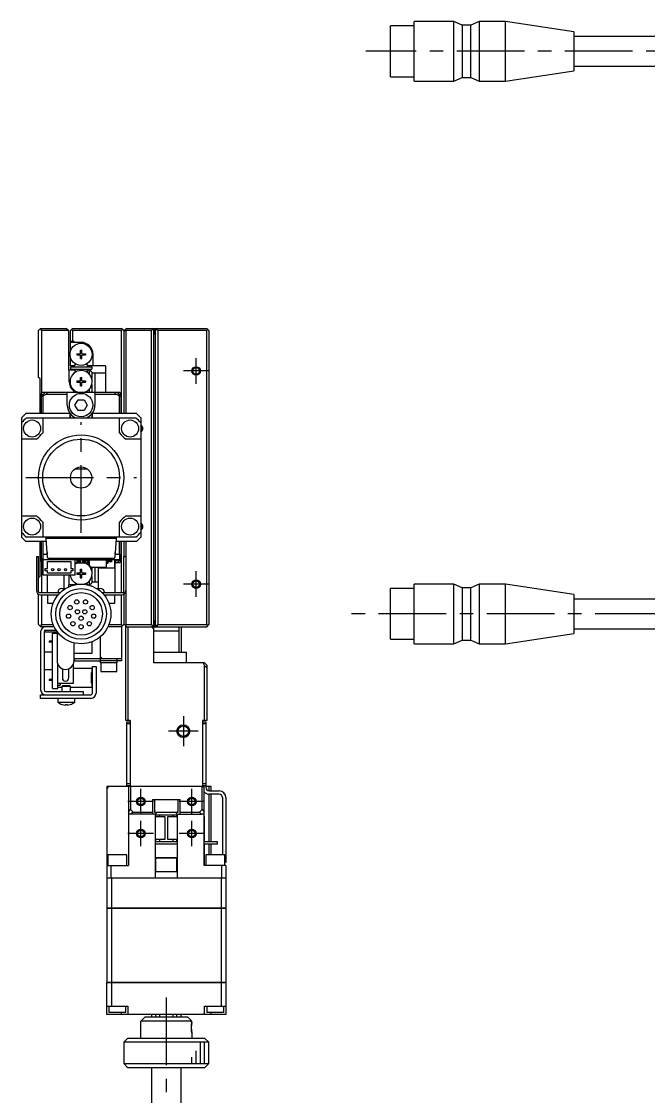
# Model space of a CAD drawing. Extents: x 0 to 741, y -8 to 413.
# Drawn here: x 0 to 147.2, y 153.7 to 405.9 of the extents above; entities that cross this region are included whole.
import ezdxf

# ---------------------------------------------------------------- set-up
doc = ezdxf.new("R2010")
doc.units = 0
doc.header["$LTSCALE"] = 0.5
doc.linetypes.add('CENTER', pattern=[50.8, 31.75, -6.35, 6.35, -6.35])
for name, color, linetype in [('MSM_CENTER', 1, 'CENTER'), ('MSM_CONTINUOUS', 7, 'CONTINUOUS'), ('MSM_NARROW', 5, 'CONTINUOUS')]:
    doc.layers.add(name, color=color, linetype=linetype)

msp = doc.modelspace()

# ---------------------------------------------------------------- linework, layer by layer
at = {"layer": 'MSM_CENTER'}
for p, q in [((168.86, 398.87), (80.86, 398.87)), ((41, 320.88), (41, 326.88)), ((44, 323.88), (38, 323.88)), ((14, 285.88), (14, 311.88)), ((1, 298.88), (27, 298.88)), ((41, 270.88), (41, 276.88)), ((44, 273.88), (38, 273.88)), ((226.73, 266.88), (76.77, 266.88)), ((38, 242.88), (38, 235.88)), ((41.5, 239.38), (34.5, 239.38)), ((28, 219.88), (28, 225.88)), ((40, 219.88), (40, 225.88)), ((31, 222.88), (25, 222.88)), ((43, 222.88), (37, 222.88)), ((28, 212.38), (28, 218.38)), ((40, 212.38), (40, 218.38)), ((31, 215.38), (25, 215.38)), ((43, 215.38), (37, 215.38)), ((34, 176.88), (34, 83.88))]:
    msp.add_line(p, q, dxfattribs=at)
at = {"layer": 'MSM_CONTINUOUS'}
for p, q in [((86.67, 392.92), (86.67, 404.82)), ((92.17, 404.82), (86.67, 404.82)), ((92.17, 391.87), (92.17, 405.87)), ((101.47, 405.87), (92.17, 405.87)), ((101.47, 391.87), (101.47, 405.87)), ((103.47, 405.02), (101.47, 405.87)), ((103.47, 405.02), (103.47, 392.72)), ((105.47, 405.02), (103.47, 405.02)), ((107.47, 405.87), (105.47, 405.02)), ((105.47, 392.72), (105.47, 405.02)), ((107.47, 405.87), (107.47, 391.87)), ((113.67, 405.87), (107.47, 405.87)), ((113.67, 391.87), (113.67, 405.87)), ((129.67, 403.44), (113.67, 405.87)), ((129.67, 403.44), (129.67, 394.3)), ((153.17, 402.37), (129.67, 402.37)), ((113.67, 391.87), (129.67, 394.3)), ((129.67, 395.37), (153.17, 395.37)), ((86.67, 392.92), (92.17, 392.92)), ((92.17, 391.87), (101.47, 391.87)), ((101.47, 391.87), (103.47, 392.72)), ((103.47, 392.72), (105.47, 392.72)), ((105.47, 392.72), (107.47, 391.87)), ((107.47, 391.87), (113.67, 391.87)), ((4, 333.38), (4.35, 333.73)), ((4, 322.38), (4, 333.38)), ((4.5, 333.88), (4.35, 333.73)), ((4.35, 333.73), (4.7, 333.38)), ((4.5, 333.88), (10.5, 333.88)), ((4.7, 333.38), (4.7, 318.58)), ((11, 333.38), (4.7, 333.38)), ((11, 333.38), (10.5, 333.88)), ((11, 333.38), (11, 324.08)), ((11.5, 333.38), (12, 333.88)), ((11.5, 328.49), (11.5, 333.38)), ((11.75, 333.63), (12, 333.38)), ((12, 333.88), (23.5, 333.88)), ((12, 333.38), (12, 331.08)), ((23.5, 333.38), (12, 333.38)), ((24, 333.38), (23.5, 333.88)), ((23.5, 333.38), (23.75, 333.63)), ((23.5, 313.88), (23.5, 333.38)), ((24.35, 333.53), (24, 333.18)), ((24, 333.38), (24, 313.88)), ((24.7, 333.88), (24.35, 333.53)), ((24.35, 333.53), (24.5, 333.38)), ((24.5, 333.38), (24.5, 313.88)), ((30.5, 333.38), (24.5, 333.38)), ((24.7, 333.88), (43.5, 333.88)), ((30.5, 333.38), (31, 333.88)), ((30.5, 264.38), (30.5, 333.38)), ((31, 333.88), (31, 255.38)), ((31.2, 333.88), (31.2, 332.48)), ((31.4, 333.48), (31.4, 332.78)), ((32, 333.88), (31.5, 333.38)), ((31.5, 264.38), (31.5, 333.38)), ((31.7, 333.78), (31.9, 333.78)), ((31.75, 333.63), (32, 333.38)), ((32, 333.38), (32, 264.38)), ((43.5, 333.38), (32, 333.38)), ((44, 333.38), (43.5, 333.88)), ((43.5, 333.38), (43.75, 333.63)), ((43.5, 264.38), (43.5, 333.38)), ((44, 333.38), (44, 264.38)), ((14, 330.58), (11.5, 330.58)), ((12, 331.08), (11.65, 330.58)), ((12.5, 330.58), (12, 331.08)), ((31.5, 332.48), (31.2, 332.48)), ((13, 327.93), (13, 327.64)), ((13, 327.93), (13.8, 327.93)), ((13.53, 327.64), (13.53, 327.93)), ((13.86, 328.78), (14.15, 328.78)), ((13.86, 327.99), (13.86, 328.78)), ((14.15, 328.25), (13.86, 328.25)), ((14.15, 327.99), (14.15, 328.78)), ((14.21, 327.93), (15, 327.93)), ((14.47, 327.64), (14.47, 327.93)), ((15, 327.93), (15, 327.64)), ((11.5, 325.08), (11.5, 327.07)), ((12.45, 325.08), (12.6, 325.34)), ((13, 327.64), (13.8, 327.64)), ((13.86, 326.78), (13.86, 327.58)), ((13.86, 327.31), (14.15, 327.31)), ((13.86, 326.78), (14.15, 326.78)), ((14.15, 326.78), (14.15, 327.58)), ((14.21, 327.64), (15, 327.64)), ((15.4, 325.34), (15.55, 325.08)), ((16.8, 325.08), (16.8, 327.78)), ((12.45, 324.08), (11, 324.08)), ((11.2, 321.38), (11.2, 324.08)), ((12.45, 325.08), (11.5, 325.08)), ((11.5, 324.88), (11.5, 324.28)), ((11.5, 324.88), (16.5, 324.88)), ((11.5, 324.28), (16.5, 324.28)), ((12.45, 324.08), (12.58, 323.86)), ((15.55, 324.08), (15.42, 323.86)), ((19.7, 325.08), (15.55, 325.08)), ((16, 324.08), (15.55, 324.08)), ((16.5, 323.58), (16, 324.08)), ((16, 323.04), (16, 324.08)), ((16.5, 324.88), (16.5, 324.28)), ((16.5, 323.58), (16.5, 322.09)), ((19.7, 323.33), (16.5, 323.33)), ((17.2, 323.33), (17.2, 318.88)), ((19.7, 325.08), (19.7, 318.88)), ((4.35, 322.03), (4, 322.38)), ((4.35, 313.88), (4.35, 322.03)), ((13, 321.53), (13, 321.24)), ((13, 321.53), (13.8, 321.53)), ((13, 321.24), (13.8, 321.24)), ((13.53, 321.24), (13.53, 321.53)), ((13.86, 322.38), (14.15, 322.38)), ((13.86, 321.59), (13.86, 322.38)), ((14.15, 321.85), (13.86, 321.85)), ((13.86, 320.38), (13.86, 321.18)), ((13.86, 320.91), (14.15, 320.91)), ((13.86, 320.38), (14.15, 320.38)), ((14.15, 321.59), (14.15, 322.38)), ((14.15, 320.38), (14.15, 321.18)), ((14.21, 321.53), (15, 321.53)), ((14.21, 321.24), (15, 321.24)), ((14.47, 321.24), (14.47, 321.53)), ((15, 321.53), (15, 321.24)), ((16.5, 320.67), (16.5, 318.88)), ((5, 318.88), (4.5, 318.38)), ((4.5, 318.38), (4.5, 313.88)), ((4.7, 313.88), (4.7, 318.38)), ((4.7, 318.38), (5.1, 318.38)), ((5.1, 317.88), (4.7, 317.88)), ((5, 318.88), (23, 318.88)), ((5.1, 318.38), (5.6, 318.88)), ((5.71, 318.38), (5.1, 318.07)), ((5.1, 313.88), (5.1, 318.38)), ((5.5, 318.88), (5.5, 318.78)), ((6.21, 318.88), (5.71, 318.38)), ((10.75, 318.38), (5.71, 318.38)), ((10.75, 315.88), (10.75, 318.88)), ((12.2, 319.24), (12.2, 318.88)), ((16, 318.88), (16, 319.72)), ((16.3, 318.88), (16.5, 319.08)), ((17.25, 318.88), (17.25, 315.88)), ((22.29, 318.38), (17.25, 318.38)), ((22.29, 318.38), (21.79, 318.88)), ((22.9, 318.07), (22.29, 318.38)), ((22.4, 318.88), (22.9, 318.38)), ((22.5, 318.88), (22.5, 318.78)), ((22.9, 318.38), (23.3, 318.38)), ((22.9, 318.38), (22.9, 313.88)), ((23.3, 317.88), (22.9, 317.88)), ((23.5, 318.38), (23, 318.88)), ((23.3, 318.38), (23.3, 313.88)), ((12.56, 315.88), (13.28, 317.13)), ((13.28, 314.63), (12.56, 315.88)), ((13.28, 317.13), (14.72, 317.13)), ((14.72, 317.13), (15.44, 315.88)), ((15.44, 315.88), (14.72, 314.63)), ((1, 313.88), (0, 312.88)), ((0, 312.88), (0, 284.88)), ((11.4, 313.88), (1, 313.88)), ((1.15, 312.88), (26.85, 312.88)), ((5, 312.88), (5, 309.38)), ((11.4, 312.88), (11.4, 313.88)), ((11.51, 312.88), (11.51, 313.79)), ((14.72, 314.63), (13.28, 314.63)), ((16.49, 313.79), (16.49, 312.88)), ((16.6, 313.88), (16.6, 312.88)), ((27, 313.88), (16.6, 313.88)), ((23, 309.38), (23, 312.88)), ((28, 312.88), (27, 313.88)), ((28, 312.88), (28, 284.88)), ((3.5, 307.88), (0, 307.88)), ((28, 307.88), (24.5, 307.88)), ((15.5, 300.88), (12.5, 300.88)), ((0, 289.88), (3.5, 289.88)), ((5, 288.38), (5, 284.88)), ((23, 284.88), (23, 288.38)), ((24.5, 289.88), (28, 289.88)), ((0, 284.88), (1, 283.88)), ((5.82, 283.88), (1, 283.88)), ((26.85, 284.88), (1.15, 284.88)), ((4.35, 275.73), (4.35, 283.88)), ((4.5, 283.88), (4.5, 279.38)), ((4.7, 279.38), (4.7, 283.88)), ((5.1, 280.88), (5.1, 283.88)), ((5.77, 284.58), (5.75, 284.88)), ((6.08, 280.16), (5.77, 284.58)), ((22.23, 284.58), (5.77, 284.58)), ((22.23, 284.58), (21.92, 280.16)), ((27, 283.88), (22.18, 283.88)), ((22.25, 284.88), (22.23, 284.58)), ((22.9, 283.88), (22.9, 280.88)), ((23.3, 283.88), (23.3, 279.38)), ((23.5, 271.88), (23.5, 283.88)), ((24, 283.88), (24, 280.38)), ((24.5, 283.88), (24.5, 280.38)), ((27, 283.88), (28, 284.88)), ((3.5, 280.38), (3.5, 272.38)), ((3.5, 280.38), (4, 280.38)), ((4, 272.08), (4, 280.38)), ((5, 280.88), (6.03, 280.88)), ((5, 280.88), (5, 279.68)), ((6, 281.31), (6, 280.88)), ((21.97, 280.88), (23, 280.88)), ((22, 280.88), (22, 281.31)), ((23, 280.88), (23, 279.68)), ((24, 272.08), (24, 280.38)), ((24, 280.38), (24.5, 280.38)), ((24.5, 280.38), (24.5, 272.38)), ((4.5, 279.38), (5, 278.88)), ((4.7, 279.88), (5, 279.88)), ((5.07, 279.38), (4.7, 279.38)), ((4.7, 279.18), (4.7, 271.88)), ((5, 279.68), (23, 279.68)), ((5, 278.88), (5.07, 278.88)), ((5.07, 275.98), (5.07, 279.68)), ((5.57, 277.53), (6.07, 277.53)), ((5.57, 277.03), (5.57, 277.53)), ((6.07, 277.53), (6.07, 279.18)), ((6.07, 279.18), (11.57, 279.18)), ((21.62, 279.88), (6.38, 279.88)), ((11.57, 279.18), (11.57, 277.53)), ((11.57, 277.53), (12.07, 277.53)), ((12.07, 277.53), (12.07, 277.03)), ((12.57, 275.98), (12.57, 279.68)), ((12.57, 278.88), (15.59, 278.88)), ((13, 279.68), (13, 278.88)), ((13.75, 279.26), (13, 279.26)), ((13.75, 279.13), (13, 279.13)), ((13.75, 279.68), (13.75, 278.88)), ((14.25, 279.68), (14.25, 278.88)), ((15, 279.26), (14.25, 279.26)), ((15, 279.13), (14.25, 279.13)), ((14.95, 279.45), (14.95, 279.68)), ((14.95, 279.45), (15.46, 279.45)), ((15, 279.45), (15, 278.88)), ((15.2, 279.45), (15.2, 279.68)), ((15.27, 279.45), (15.27, 279.68)), ((15.5, 279.68), (15.5, 279.68)), ((15.5, 279.44), (15.5, 278.88)), ((15.56, 279.26), (15.5, 279.26)), ((15.56, 279.13), (15.5, 279.13)), ((15.56, 279.35), (15.56, 279.02)), ((15.79, 279.02), (15.79, 279.35)), ((16, 279.26), (15.79, 279.26)), ((16, 279.13), (15.79, 279.13)), ((15.89, 278.92), (16, 278.92)), ((15.89, 278.69), (16, 278.69)), ((16, 278.22), (16, 279.48)), ((16, 278.04), (16, 278.69)), ((16.35, 277.83), (16.03, 278.15)), ((16.1, 279.58), (19.8, 279.58)), ((19.8, 277.8), (16.42, 277.8)), ((16.5, 277.8), (16.5, 277.09)), ((16.69, 279.68), (16.69, 279.58)), ((17.2, 277.8), (17.2, 274.43)), ((17.25, 279.68), (17.25, 279.58)), ((18, 277.8), (18, 272.88)), ((18.1, 279.68), (18.1, 279.58)), ((18.1, 277.8), (18.1, 277.68)), ((18.1, 277.68), (21.9, 277.68)), ((18.22, 279.68), (18.22, 279.58)), ((19.9, 279.48), (19.9, 277.9)), ((20.11, 279.13), (19.9, 279.13)), ((19.9, 278.92), (20.01, 278.92)), ((19.9, 278.69), (20.01, 278.69)), ((20.11, 279.02), (20.11, 279.35)), ((20.22, 279.68), (20.22, 279.6)), ((20.34, 279.35), (20.34, 279.02)), ((21.17, 279.13), (20.34, 279.13)), ((20.44, 279.45), (20.95, 279.45)), ((20.64, 279.68), (20.64, 279.45)), ((20.7, 279.68), (20.7, 279.45)), ((20.95, 279.68), (20.95, 279.45)), ((21.17, 279.68), (21.17, 279.13)), ((21.9, 277.68), (21.9, 279.68)), ((21.9, 278.99), (22.29, 279.38)), ((21.9, 279.38), (22.29, 279.38)), ((23, 278.88), (21.9, 278.88)), ((22, 271.88), (22, 278.88)), ((22.29, 279.38), (22.89, 279.68)), ((22.9, 279.38), (22.4, 278.88)), ((22.5, 278.98), (22.5, 278.88)), ((22.9, 279.68), (22.9, 279.38)), ((23.3, 279.38), (22.9, 279.38)), ((23, 279.88), (23.3, 279.88)), ((23, 278.88), (23.5, 279.38)), ((4, 275.38), (4.35, 275.73)), ((12.57, 275.98), (5.07, 275.98)), ((6.07, 277.03), (5.57, 277.03)), ((6, 275.98), (6, 271.88)), ((6.07, 276.48), (6.07, 277.03)), ((11.57, 276.48), (6.07, 276.48)), ((10, 272.88), (10, 275.98)), ((11.2, 273.68), (11.2, 275.98)), ((11.57, 277.03), (11.57, 276.48)), ((12.07, 277.03), (11.57, 277.03)), ((13, 276.53), (13, 276.24)), ((13, 276.53), (13.8, 276.53)), ((13, 276.24), (13.8, 276.24)), ((13.53, 276.24), (13.53, 276.53)), ((13.86, 277.38), (14.15, 277.38)), ((13.86, 276.59), (13.86, 277.38)), ((14.15, 276.85), (13.86, 276.85)), ((13.86, 275.38), (13.86, 276.18)), ((13.86, 275.91), (14.15, 275.91)), ((13.86, 275.38), (14.15, 275.38)), ((14.15, 276.59), (14.15, 277.38)), ((14.15, 275.38), (14.15, 276.18)), ((14.21, 276.53), (15, 276.53)), ((14.21, 276.24), (15, 276.24)), ((14.47, 276.24), (14.47, 276.53)), ((15, 276.53), (15, 276.24)), ((16.5, 275.67), (16.5, 274.18)), ((9.5, 272.88), (10.39, 272.88)), ((12.34, 273.68), (11, 273.68)), ((11, 273.68), (11, 273.2)), ((11.5, 273.48), (11.5, 273.42)), ((11.5, 273.48), (11.67, 273.48)), ((12.47, 273.71), (12.58, 273.9)), ((15.53, 273.71), (15.42, 273.9)), ((15.66, 273.68), (16, 273.68)), ((16, 273.68), (16, 274.72)), ((16, 273.68), (16.5, 274.18)), ((16.33, 273.48), (16.5, 273.48)), ((16.5, 274.43), (18, 274.43)), ((16.5, 273.48), (16.5, 273.42)), ((17.61, 272.88), (18.5, 272.88)), ((24.5, 272.38), (24.5, 264.38)), ((86.67, 260.93), (86.67, 272.83)), ((92.17, 272.83), (86.67, 272.83)), ((92.17, 259.88), (92.17, 273.88)), ((101.47, 273.88), (92.17, 273.88)), ((101.47, 259.88), (101.47, 273.88)), ((103.47, 273.03), (101.47, 273.88)), ((103.47, 273.03), (103.47, 260.73)), ((105.47, 273.03), (103.47, 273.03)), ((107.47, 273.88), (105.47, 273.03)), ((105.47, 260.73), (105.47, 273.03)), ((107.47, 273.88), (107.47, 259.88)), ((113.67, 273.88), (107.47, 273.88)), ((113.67, 259.88), (113.67, 273.88)), ((129.67, 271.45), (113.67, 273.88)), ((4, 264.38), (4, 271.51)), ((4.2, 271.88), (9.1, 271.88)), ((4.5, 271.38), (8.64, 271.38)), ((4.7, 271.38), (4.7, 264.38)), ((6.1, 271.38), (6.1, 269.38)), ((8.5, 271.38), (8.5, 271.21)), ((18.9, 271.88), (23.8, 271.88)), ((19.36, 271.38), (23.5, 271.38)), ((19.5, 271.21), (19.5, 271.38)), ((21.9, 269.38), (21.9, 271.38)), ((23.5, 264.38), (23.5, 271.38)), ((24, 271.51), (24, 264.38)), ((129.67, 271.45), (129.67, 262.31)), ((177.67, 270.38), (129.67, 270.38)), ((6.1, 269.38), (7.46, 269.38)), ((20.54, 269.38), (21.9, 269.38)), ((31.2, 263.88), (31.2, 265.28)), ((31.5, 265.28), (31.2, 265.28)), ((31.4, 264.98), (31.4, 264.28)), ((4.35, 264.03), (4, 264.38)), ((4.7, 264.38), (4.35, 264.03)), ((4.35, 264.03), (4.5, 263.88)), ((7.68, 263.88), (4.5, 263.88)), ((4.5, 262.68), (4.5, 249.08)), ((4.7, 264.38), (7.46, 264.38)), ((5.3, 262.68), (5.3, 249.08)), ((5.5, 263.03), (5.5, 262.58)), ((8.35, 262.58), (5.5, 262.58)), ((5.7, 263.08), (8.12, 263.08)), ((7.3, 262.38), (8.35, 262.38)), ((7.3, 249.38), (7.3, 262.38)), ((8.35, 262.75), (8.35, 255.88)), ((23.5, 263.88), (20.32, 263.88)), ((20.54, 264.38), (23.5, 264.38)), ((23.75, 264.13), (23.5, 264.38)), ((23.5, 263.88), (24, 264.38)), ((23.5, 263.88), (23.5, 255.88)), ((24, 264.58), (24.35, 264.23)), ((24.5, 264.38), (24.35, 264.23)), ((24.35, 264.23), (24.7, 263.88)), ((24.5, 264.38), (30.5, 264.38)), ((24.5, 241.88), (24.5, 264.08)), ((24.5, 263.88), (43.5, 263.88)), ((25, 263.88), (25, 241.88)), ((31, 263.88), (30.5, 264.38)), ((30.5, 263.88), (31, 263.38)), ((31, 262.88), (37, 262.88)), ((31.5, 264.38), (32, 263.88)), ((31.9, 263.98), (31.7, 263.98)), ((32, 264.38), (31.75, 264.13)), ((32, 264.38), (43.5, 264.38)), ((37, 257.88), (37, 263.88)), ((37.5, 263.88), (37.5, 257.88)), ((43.75, 264.13), (43.5, 264.38)), ((43.5, 263.88), (44, 264.38)), ((113.67, 259.88), (129.67, 262.31)), ((129.67, 263.38), (177.67, 263.38)), ((7.3, 260.51), (6.5, 260.51)), ((6.5, 260.51), (6.5, 260.26)), ((7.3, 260.26), (6.5, 260.26)), ((12.35, 255.88), (12.35, 260.08)), ((16.5, 260.34), (16.5, 257.63)), ((18.5, 261.52), (18.5, 255.38)), ((86.67, 260.93), (92.17, 260.93)), ((92.17, 259.88), (101.47, 259.88)), ((101.47, 259.88), (103.47, 260.73)), ((103.47, 260.73), (105.47, 260.73)), ((105.47, 260.73), (107.47, 259.88)), ((107.47, 259.88), (113.67, 259.88)), ((7.3, 257.88), (5.3, 257.88)), ((16.5, 257.63), (12.35, 257.63)), ((31, 257.88), (38.75, 257.88)), ((38.75, 255.38), (38.75, 257.88)), ((8.5, 249.38), (8.5, 255.12)), ((12.2, 250.63), (12.2, 255.12)), ((12.5, 255.88), (12.5, 256.38)), ((23.5, 256.38), (12.5, 256.38)), ((12.5, 255.88), (18.5, 255.88)), ((19, 256.38), (18.5, 256.88)), ((22.5, 255.88), (18.5, 255.88)), ((22.5, 255.38), (18.5, 255.38)), ((18.6, 255.38), (18.6, 253.38)), ((22.4, 253.38), (22.4, 255.38)), ((22.5, 255.38), (22.5, 256.38)), ((23.5, 255.88), (22.5, 255.88)), ((43, 255.38), (31, 255.38)), ((43, 254.77), (42.69, 255.38)), ((43, 255.38), (43.5, 254.88)), ((43, 241.88), (43, 254.77)), ((43.5, 254.27), (43, 254.77)), ((43.5, 254.88), (43.5, 241.88)), ((5.3, 253.88), (7.3, 253.88)), ((9.6, 254.03), (9.6, 251.88)), ((11.1, 251.88), (11.1, 254.03)), ((12.2, 254.13), (16.5, 254.13)), ((16.5, 253.13), (16.4, 253.13)), ((16.4, 250.63), (16.4, 253.13)), ((16.4, 252.33), (16.5, 252.33)), ((16.5, 254.13), (16.5, 253.13)), ((16.5, 251.43), (16.5, 252.33)), ((16.7, 254.58), (17.5, 254.58)), ((16.7, 248.38), (16.7, 254.58)), ((17.5, 254.58), (17.5, 248.28)), ((18.6, 253.38), (22.4, 253.38)), ((6.5, 251.51), (6.5, 251.26)), ((7.3, 251.51), (6.5, 251.51)), ((7.3, 251.26), (6.5, 251.26)), ((8.5, 250.63), (12.2, 250.63)), ((8.5, 250.18), (9.05, 250.18)), ((9.05, 250.63), (9.05, 250.18)), ((9.7, 250.08), (9.5, 249.88)), ((11.5, 249.88), (9.5, 249.88)), ((9.5, 249.88), (9.5, 248.68)), ((9.7, 250.08), (11.3, 250.08)), ((11.5, 249.88), (11.3, 250.08)), ((11.5, 248.68), (11.5, 249.88)), ((16.4, 251.96), (16.5, 251.96)), ((16.4, 251.81), (16.5, 251.81)), ((16.4, 251.43), (16.5, 251.43)), ((16.5, 250.63), (16.4, 250.63)), ((16.5, 250.63), (16.5, 249.63)), ((4.5, 247.08), (4.5, 247.88)), ((4.5, 247.88), (16.2, 247.88)), ((5.7, 248.68), (14.5, 248.68)), ((7.3, 249.38), (8.5, 249.38)), ((9.5, 249.63), (8.5, 249.63)), ((16.5, 249.63), (11.5, 249.63)), ((14.5, 248.68), (14.5, 247.88)), ((16.3, 247.08), (4.5, 247.08)), ((8.5, 247.08), (8.5, 246.18)), ((8.5, 246.18), (12.5, 246.18)), ((9.55, 245.62), (9.57, 245.62)), ((10.3, 245.62), (10.7, 245.62)), ((10.3, 245.49), (10.3, 245.62)), ((10.7, 245.62), (10.7, 245.49)), ((11.43, 245.62), (11.45, 245.62)), ((12.5, 246.18), (12.5, 247.08)), ((25.5, 241.88), (24.5, 241.88)), ((24.7, 226.58), (24.7, 241.58)), ((24.7, 241.58), (25.5, 241.58)), ((25.5, 241.08), (24.7, 241.08)), ((25.5, 241.88), (25.5, 226.38)), ((43.5, 241.88), (42.5, 241.88)), ((42.5, 241.88), (42.5, 226.38)), ((42.5, 241.58), (43.3, 241.58)), ((43.3, 241.08), (42.5, 241.08)), ((43.3, 241.58), (43.3, 226.18)), ((24.7, 227.08), (25.5, 227.08)), ((42.5, 227.08), (43.3, 227.08)), ((20, 225.88), (20.5, 226.38)), ((42.5, 226.38), (20, 226.38)), ((20, 226.38), (20, 197.89)), ((25.5, 226.58), (24.7, 226.58)), ((25.1, 226.38), (25.1, 207.88)), ((25.6, 226.38), (25.6, 220.99)), ((42.4, 220.99), (42.4, 226.38)), ((43.3, 226.58), (42.5, 226.58)), ((42.5, 226.38), (42.9, 226.38)), ((42.9, 207.88), (42.9, 226.38)), ((44.5, 226.38), (43.3, 226.38)), ((44, 226.38), (44, 225.39)), ((44, 224.58), (44, 213.38)), ((44.1, 225.38), (46.4, 225.38)), ((46.4, 224.58), (44.1, 224.58)), ((44.5, 225.38), (44.5, 226.38)), ((44.5, 213.38), (44.5, 224.58)), ((30.75, 223.38), (37.25, 223.38)), ((30.75, 223.38), (30.75, 219.88)), ((31.25, 223.38), (31.25, 220.38)), ((36.75, 220.38), (36.75, 223.38)), ((37.25, 219.88), (37.25, 223.38)), ((47.2, 223.78), (47.2, 210.38)), ((48, 223.78), (48, 208.58)), ((25.1, 220.49), (25.6, 220.99)), ((25.71, 219.88), (25.1, 219.88)), ((25.6, 220.99), (26.21, 220.38)), ((26.21, 220.38), (25.71, 219.88)), ((31.51, 219.88), (25.71, 219.88)), ((26.21, 220.38), (30.75, 220.38)), ((31.25, 220.38), (36.75, 220.38)), ((31.4, 219.88), (31.4, 204.88)), ((31.4, 219.78), (36.6, 219.78)), ((31.5, 219.78), (31.5, 219.28)), ((31.72, 220.38), (31.51, 219.88)), ((32.5, 219.28), (32.5, 219.78)), ((35.5, 219.78), (35.5, 219.28)), ((36.49, 219.88), (36.28, 220.38)), ((36.49, 219.88), (42.29, 219.88)), ((36.5, 219.28), (36.5, 219.78)), ((36.6, 204.88), (36.6, 219.88)), ((37.25, 220.38), (41.79, 220.38)), ((41.79, 220.38), (42.4, 220.99)), ((42.29, 219.88), (41.79, 220.38)), ((42.9, 219.88), (42.29, 219.88)), ((42.4, 220.99), (42.9, 220.49)), ((31.5, 219.38), (31.4, 219.38)), ((33.75, 219.28), (31.4, 219.28)), ((33.75, 214.08), (33.75, 219.28)), ((34.25, 219.28), (34.25, 214.08)), ((36.6, 219.28), (34.25, 219.28)), ((36.6, 219.38), (36.5, 219.38)), ((43, 219.38), (42.9, 219.38)), ((43, 213.38), (43, 219.38)), ((31.4, 214.08), (33.75, 214.08)), ((36.6, 213.38), (31.4, 213.38)), ((36.6, 212.88), (31.4, 212.88)), ((31.5, 214.08), (31.5, 213.38)), ((32.5, 213.38), (32.5, 214.08)), ((34.25, 214.08), (36.6, 214.08)), ((35.5, 214.08), (35.5, 213.38)), ((36.5, 213.38), (36.5, 214.08)), ((46, 213.38), (42.9, 213.38)), ((46, 212.88), (42.9, 212.88)), ((43, 207.88), (43, 212.88)), ((44, 212.88), (44, 210.38)), ((44.5, 210.38), (44.5, 212.88)), ((46, 212.88), (46, 213.38)), ((24.75, 210.38), (20.25, 210.38)), ((20.25, 210.38), (20.25, 207.88)), ((24.75, 207.88), (24.75, 210.38)), ((31.4, 209.78), (36.6, 209.78)), ((36.6, 209.58), (31.4, 209.58)), ((31.5, 209.58), (31.5, 206.38)), ((36.5, 206.38), (36.5, 209.58)), ((47.75, 210.38), (43.25, 210.38)), ((43.25, 210.38), (43.25, 207.88)), ((47.75, 207.88), (47.75, 210.38)), ((20, 207.88), (25.1, 207.88)), ((21, 207.88), (21, 204.88)), ((48, 207.88), (42.9, 207.88)), ((47, 204.88), (47, 207.88)), ((47.75, 209.08), (48, 209.08)), ((48, 208.58), (47.75, 208.58)), ((48, 207.88), (48, 197.89)), ((48, 204.88), (20, 204.88)), ((21.15, 204.88), (21.15, 197.89)), ((36.6, 206.38), (31.4, 206.38)), ((46.85, 204.88), (46.85, 197.89)), ((20, 197.89), (48, 197.89)), ((20, 197.88), (20, 180.39)), ((48, 197.88), (20, 197.88)), ((20.01, 197.88), (20.01, 197.89)), ((21.15, 197.88), (21.15, 180.39)), ((21.16, 197.88), (21.16, 197.89)), ((46.84, 197.88), (46.84, 197.89)), ((46.85, 197.88), (46.85, 180.39)), ((47.99, 197.88), (47.99, 197.89)), ((48, 197.88), (48, 180.39)), ((20, 180.39), (48, 180.39)), ((48, 180.38), (20, 180.38)), ((20, 172.88), (20, 180.38)), ((20.01, 180.38), (20.01, 180.39)), ((21.15, 180.38), (21.15, 174.88)), ((21.16, 180.38), (21.16, 180.39)), ((46.84, 180.38), (46.84, 180.39)), ((46.85, 180.38), (46.85, 174.88)), ((47.99, 180.38), (47.99, 180.39)), ((48, 180.38), (48, 172.88)), ((20, 174.88), (25, 174.88)), ((20.5, 174.88), (20.5, 173.38)), ((24.5, 173.38), (24.5, 174.88)), ((25, 174.88), (25, 172.88)), ((43, 174.88), (48, 174.88)), ((43, 172.88), (43, 174.88)), ((43.5, 174.88), (43.5, 173.38)), ((47.5, 173.38), (47.5, 174.88)), ((48, 172.88), (20, 172.88)), ((24.5, 173.38), (20.5, 173.38)), ((23.5, 172.88), (23.5, 173.38)), ((29, 172.38), (28, 171.38)), ((29, 172.38), (39, 172.38)), ((30.5, 172.88), (30.5, 172.38)), ((31.5, 172.88), (31.5, 172.38)), ((32.5, 172.38), (32.5, 172.88)), ((35.5, 172.88), (35.5, 172.38)), ((36.5, 172.38), (36.5, 172.88)), ((37.5, 172.38), (37.5, 172.88)), ((40, 171.38), (39, 172.38)), ((47.5, 173.38), (43.5, 173.38)), ((44.5, 172.88), (44.5, 173.38)), ((40, 171.38), (28, 171.38)), ((28, 167.38), (28, 171.38)), ((40, 171.13), (40, 171.13)), ((25, 167.38), (24, 166.38)), ((25, 167.38), (43, 167.38)), ((40, 168.63), (40, 168.63)), ((40, 168.38), (40, 167.38)), ((44, 166.38), (43, 167.38)), ((44, 166.38), (24, 166.38)), ((24, 166.38), (24, 161.38)), ((44, 161.38), (44, 166.38)), ((24, 161.38), (44, 161.38)), ((24, 161.38), (25, 160.38)), ((43, 160.38), (25, 160.38)), ((30.5, 160.38), (30.5, 136.88)), ((37.5, 136.88), (37.5, 160.38)), ((43, 160.38), (44, 161.38))]:
    msp.add_line(p, q, dxfattribs=at)
for centre, radius in [((14, 327.78), 2.6), ((41, 323.88), 0.783), ((14, 315.88), 2.75), ((2.5, 310.38), 2), ((25.5, 310.38), 2), ((14, 298.88), 10), ((14, 298.88), 9), ((14, 298.88), 2.5), ((2.5, 287.38), 2), ((25.5, 287.38), 2), ((7.32, 277.28), 0.25), ((8.82, 277.28), 0.25), ((10.32, 277.28), 0.25), ((14, 266.88), 7), ((14, 266.88), 5.95), ((41, 273.88), 0.783), ((14, 266.88), 5), ((12.97, 269.7), 0.5), ((15.03, 269.7), 0.5), ((11.4, 268.38), 0.5), ((13.13, 267.38), 0.5), ((14.87, 267.38), 0.5), ((16.6, 268.38), 0.5), ((11.05, 266.36), 0.5), ((12.07, 264.58), 0.5), ((14, 265.88), 0.5), ((15.93, 264.58), 0.5), ((16.95, 266.36), 0.5), ((14, 263.88), 0.5), ((38, 239.38), 1.23), ((28, 222.88), 0.783), ((40, 222.88), 0.783), ((28, 215.38), 0.783), ((40, 215.38), 0.783)]:
    msp.add_circle(centre, radius, dxfattribs=at)
for centre, radius, start, end in [((31.7, 333.48), 0.3, 90, 180), ((14, 327.78), 2.8, 0, 90), ((31.7, 332.78), 0.3, 180, 228.1897), ((13.8, 327.99), 0.06, 270, 0), ((14.21, 327.99), 0.06, 180, 270), ((14, 324.58), 1.59, 143.8028, 169.1069), ((14.12, 324.47), 1.75, 142.994, 150), ((13.8, 327.58), 0.06, 0, 90), ((14.21, 327.58), 0.06, 90, 180), ((13.89, 324.47), 1.75, 30, 37.006), ((14, 324.58), 1.59, 10.8931, 36.1972), ((14, 321.38), 2.6, 285.9424, 254.0576), ((14, 324.58), 1.59, 190.8931, 216.1972), ((14.12, 324.7), 1.75, 208.6217, 217.006), ((14, 324.58), 1.59, 323.8028, 349.1069), ((13.89, 324.7), 1.75, 322.994, 331.3783), ((14, 321.38), 2.8, 180, 229.9948), ((13.8, 321.59), 0.06, 270, 0), ((13.8, 321.18), 0.06, 0, 90), ((14.21, 321.59), 0.06, 180, 270), ((14.21, 321.18), 0.06, 90, 180), ((14, 315.88), 3.25, 180, 220.0046), ((14, 315.88), 3.25, 319.9955, 0), ((14, 298.88), 19, 132.5369, 137.4631), ((14, 315.88), 3.25, 220.0056, 247.3864), ((14, 315.88), 3.25, 292.6057, 319.9942), ((14, 298.88), 19, 42.5369, 47.4631), ((27.5, 310.38), 0.783, 309.6549, 50.3451), ((-9.16, 322.04), 19, 311.7998, 318.2002), ((37.16, 322.04), 19, 221.7998, 228.2002), ((-9.16, 275.72), 19, 41.7998, 48.2002), ((37.16, 275.72), 19, 131.7998, 138.2002), ((27.5, 287.38), 0.783, 309.6549, 50.3451), ((14, 298.88), 19, 222.5369, 227.4631), ((14, 298.88), 19, 312.5369, 317.4631), ((6.38, 280.18), 0.3, 184, 270), ((21.62, 280.18), 0.3, 270, 356), ((14, 276.38), 2.6, 105.9424, 123.2353), ((14, 276.38), 2.6, 283.624, 74.0576), ((15.46, 279.35), 0.33, 0, 90), ((15.46, 279.35), 0.1, 0, 90), ((15.89, 279.02), 0.33, 180, 270), ((15.89, 279.02), 0.1, 180, 270), ((16.1, 279.48), 0.1, 90, 180), ((16.1, 278.22), 0.1, 180, 225), ((16.42, 277.9), 0.1, 225, 270), ((19.8, 279.48), 0.1, 0, 90), ((19.8, 277.9), 0.1, 270, 0), ((20.01, 279.02), 0.1, 270, 0), ((20.01, 279.02), 0.33, 270, 0), ((20.44, 279.35), 0.33, 90, 180), ((20.44, 279.35), 0.1, 90, 180), ((14, 276.38), 2.6, 188.8499, 256.376), ((13.8, 276.59), 0.06, 270, 0), ((13.8, 276.18), 0.06, 0, 90), ((14.21, 276.59), 0.06, 180, 270), ((14.21, 276.18), 0.06, 90, 180), ((4.5, 272.38), 1, 180, 270), ((9.5, 271.88), 1, 90, 180), ((14, 273.18), 1.59, 143.8028, 160.1566), ((14.12, 273.07), 1.75, 142.994, 151.3783), ((13.89, 273.07), 1.75, 28.6217, 37.006), ((14, 273.18), 1.59, 19.8433, 36.1972), ((18.5, 271.88), 1, 0, 90), ((23.5, 272.38), 1, 270, 0), ((4.2, 272.08), 0.2, 180, 270), ((23.8, 272.08), 0.2, 270, 0), ((31.7, 264.98), 0.3, 131.8103, 180), ((5.7, 262.68), 1.2, 90, 180), ((5.7, 262.68), 0.4, 90, 180), ((9.5, 262.88), 1, 208.9988, 234.2683), ((18.5, 262.88), 1, 305.7317, 331.0012), ((31.7, 264.28), 0.3, 180, 270), ((10.35, 255.88), 2, 180, 360), ((10.35, 251.88), 0.75, 180, 360), ((5.7, 249.08), 1.2, 180, 270), ((5.7, 249.08), 0.4, 180, 270), ((16.2, 248.38), 0.5, 270, 0), ((16.3, 248.28), 1.2, 270, 0), ((10.5, 248.68), 3.2, 231.3178, 252.73), ((10.5, 248.68), 3.19, 253.0947, 266.4097), ((10.5, 248.68), 3.19, 273.5903, 286.9053), ((10.5, 248.68), 3.2, 287.27, 308.6822), ((44.1, 226.18), 1.6, 221.4097, 270), ((44.1, 226.18), 0.8, 180, 270), ((46.4, 223.78), 1.6, 0, 90), ((46.4, 223.78), 0.8, 0, 90), ((45.87, 169.88), 6, 167.9764, 192.0236)]:
    msp.add_arc(centre, radius, start, end, dxfattribs=at)
at = {"layer": 'MSM_NARROW'}
for p, q in [((39.94, 171.14), (40, 171.38)), ((41, 161.38), (41, 164.38)), ((42, 161.38), (42, 166.38)), ((43, 161.38), (43, 166.38)), ((40, 161.38), (40, 162.88))]:
    msp.add_line(p, q, dxfattribs=at)
for centre, radius in [((41, 323.88), 1), ((41, 273.88), 1), ((38, 239.38), 1.5), ((28, 222.88), 1), ((40, 222.88), 1), ((28, 215.38), 1), ((40, 215.38), 1)]:
    msp.add_circle(centre, radius, dxfattribs=at)
for centre, radius, start, end in [((27.5, 310.38), 1, 299.9999, 60.0001), ((27.5, 287.38), 1, 299.9999, 60.0001), ((45.79, 169.88), 5.98, 167.7902, 194.4982)]:
    msp.add_arc(centre, radius, start, end, dxfattribs=at)

doc.saveas('drawing.dxf')
